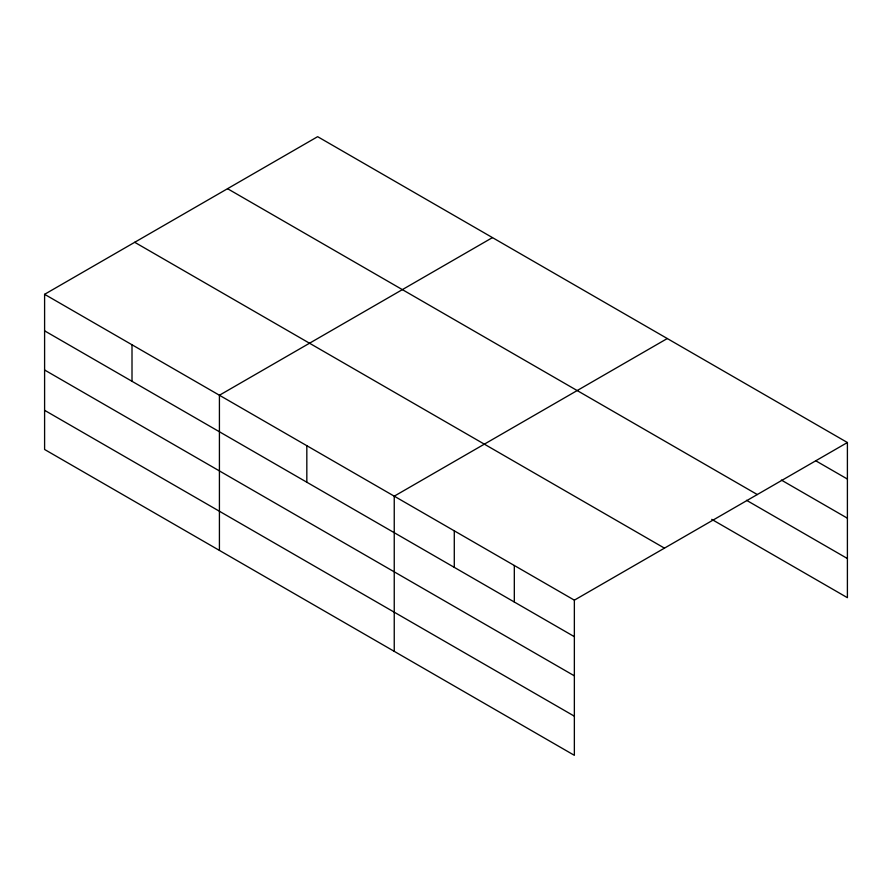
<?xml version="1.0" encoding="UTF-8"?>
<svg xmlns="http://www.w3.org/2000/svg" width="892" height="892" viewBox="0 0 892 892"><rect width="100%" height="100%" fill="white"/><g stroke="black" fill="none" stroke-linecap="round" stroke-linejoin="round"><path stroke-width="1.34" d="M44.6 294.315L574.359 600.16L574.359 755.323L44.6 449.479L44.6 294.315L317.641 136.677L847.4 442.521L847.4 597.685L711.716 519.345M492.462 237.606L219.421 395.245L219.421 550.409M667.283 338.536L394.242 496.175L394.242 651.338M574.359 600.16L847.4 442.521M816.18 461.03L847.4 479.049M781.359 480.074L847.4 518.196M227.538 188.691L757.297 494.547M746.537 500.3L847.4 558.537M134.703 242.29L664.462 548.145M44.6 330.832L574.359 636.687M44.6 369.99L574.359 675.835M44.6 410.32L574.359 716.176M514.316 565.506L514.316 602.022M454.284 530.84L454.284 567.368M306.826 445.71L306.826 482.238M132.005 344.78L132.005 381.297"/></g></svg>
